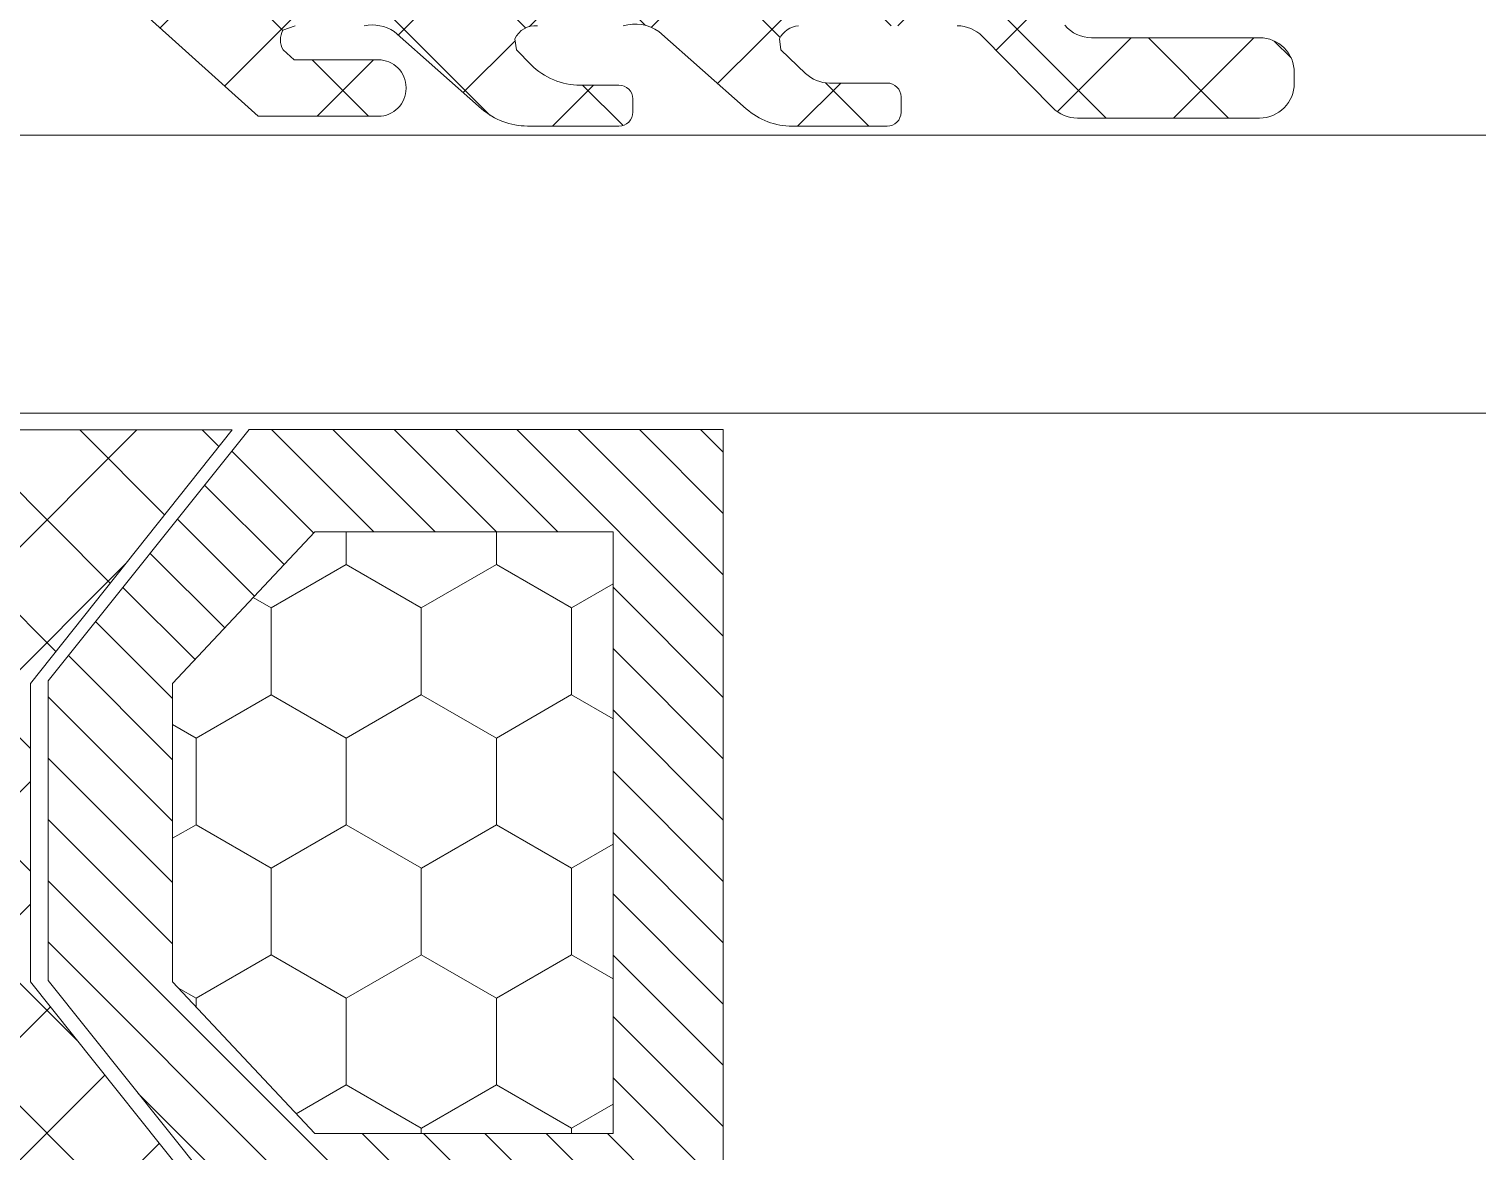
# Model space of a CAD drawing. Header units: millimetres. Extents: x 14753 to 45183, y 5640 to 19518.
# Drawn here: x 41578.04 to 41582.794, y 18261.249 to 18264.932 of the extents above; entities that cross this region are included whole.
import ezdxf

# ---------------------------------------------------------------- set-up
doc = ezdxf.new("R2010")
doc.units = ezdxf.units.MM
doc.linetypes.add('DASHDOT2', pattern=[0.5, 0.25, -0.125, 0, -0.125])
doc.linetypes.add('HIDDEN', pattern=[0.375, 0.25, -0.125])
for name, color, linetype in [('5', 5, 'HIDDEN'), ('CAM', 132, 'Continuous'), ('tarama', 253, 'Continuous')]:
    doc.layers.add(name, color=color, linetype=linetype)
doc.layers.add('pvc', color=253, linetype='Continuous', lineweight=9)

# ---------------------------------------------------------------- blocks, each defined once
blk = doc.blocks.new('A$C1A495F32')
at = {"layer": 'pvc'}
h = blk.add_hatch(dxfattribs=at)
h.set_pattern_fill('ANSI37', color=256, scale=0.025304, angle=450, style=0, double=1)
h.set_pattern_definition([(315, (263.1673274, -45.7916896), (0.00223654726, 0.00223654726), []), (45, (263.1673274, -45.7916896), (-0.00223654726, 0.00223654726), [])])
edge = h.paths.add_edge_path()
edge.add_line((3.974322, 3.77093), (3.975313, 3.767175))
edge.add_line((3.975313, 3.767175), (3.960793, 3.767175))
edge.add_line((3.960793, 3.767175), (3.959998, 3.772401))
edge.add_line((3.959998, 3.772401), (3.963136, 3.772401))
edge.add_line((3.963136, 3.772401), (3.963984, 3.77277))
edge.add_line((3.963984, 3.77277), (3.964302, 3.773621))
edge.add_line((3.964302, 3.773621), (3.963879, 3.774441))
edge.add_line((3.963879, 3.774441), (3.958127, 3.779027))
edge.add_line((3.958127, 3.779027), (3.956243, 3.779716))
edge.add_line((3.956243, 3.779716), (3.954363, 3.779027))
edge.add_line((3.954363, 3.779027), (3.948582, 3.774441))
edge.add_line((3.948582, 3.774441), (3.948185, 3.773621))
edge.add_line((3.948185, 3.773621), (3.948503, 3.77277))
edge.add_line((3.948503, 3.77277), (3.949325, 3.772401))
edge.add_line((3.949325, 3.772401), (3.952395, 3.772401))
edge.add_line((3.952395, 3.772401), (3.95152, 3.767175))
edge.add_line((3.95152, 3.767175), (3.94554, 3.767175))
edge.add_line((3.94554, 3.767175), (3.94554, 3.764632))
edge.add_line((3.94554, 3.764632), (3.949638, 3.760944))
edge.add_line((3.949638, 3.760944), (3.954016, 3.760944))
edge.add_arc((3.954016, 3.761957), 0.001013, 270, 360)
edge.add_line((3.955029, 3.761957), (3.955029, 3.761988))
edge.add_arc((3.954016, 3.761988), 0.001013, 360, 450)
edge.add_line((3.954016, 3.763001), (3.95095, 3.763001))
edge.add_line((3.95095, 3.763001), (3.950542, 3.763366))
edge.add_arc((3.951192, 3.763731), 0.000745, 151.8069, 209.3392, ccw=False)
edge.add_line((3.950535, 3.764083), (3.950986, 3.764242))
edge.add_line((3.950986, 3.764242), (3.953502, 3.764242))
edge.add_arc((3.953795, 3.762822), 0.00145, 56.3734, 101.6668, ccw=False)
edge.add_line((3.954598, 3.764029), (3.957781, 3.761219))
edge.add_arc((3.959457, 3.763118), 0.002533, 228.556, 270)
edge.add_line((3.959457, 3.760585), (3.962795, 3.760585))
edge.add_arc((3.962795, 3.761091), 0.000507, 270, 360)
edge.add_line((3.963301, 3.761091), (3.963301, 3.761573))
edge.add_arc((3.962795, 3.761573), 0.000507, 360, 450)
edge.add_line((3.962795, 3.762079), (3.961383, 3.762079))
edge.add_arc((3.961383, 3.764612), 0.002533, 225, 270, ccw=False)
edge.add_line((3.959592, 3.762821), (3.959051, 3.763366))
edge.add_line((3.959051, 3.763366), (3.958998, 3.763763))
edge.add_arc((3.959742, 3.763431), 0.000815, 84.1845, 155.9976, ccw=False)
edge.add_line((3.959825, 3.764242), (3.962953, 3.764242))
edge.add_arc((3.963381, 3.762785), 0.001518, 55.0174, 106.3831, ccw=False)
edge.add_line((3.964252, 3.764029), (3.967441, 3.761214))
edge.add_arc((3.969117, 3.763112), 0.002533, 228.556, 270)
edge.add_line((3.969117, 3.76058), (3.972578, 3.76058))
edge.add_arc((3.972578, 3.761086), 0.000507, 270, 360)
edge.add_line((3.973084, 3.761086), (3.973084, 3.761648))
edge.add_arc((3.972578, 3.761648), 0.000507, 360, 450)
edge.add_line((3.972578, 3.762154), (3.970477, 3.762154))
edge.add_arc((3.970477, 3.763421), 0.001266, 226.1847, 270, ccw=False)
edge.add_line((3.9696, 3.762507), (3.968705, 3.763366))
edge.add_line((3.968705, 3.763366), (3.968651, 3.763763))
edge.add_arc((3.969415, 3.763399), 0.000846, 94.8278, 154.5151, ccw=False)
edge.add_line((3.969344, 3.764242), (3.975133, 3.764242))
edge.add_arc((3.975133, 3.76295), 0.001292, 44.5991, 90, ccw=False)
edge.add_line((3.976053, 3.763857), (3.978619, 3.761255))
edge.add_arc((3.979521, 3.762145), 0.001266, 224.5991, 270)
edge.add_line((3.979521, 3.760878), (3.986165, 3.760878))
edge.add_arc((3.986165, 3.762145), 0.001266, 270, 360)
edge.add_line((3.987432, 3.762145), (3.987432, 3.762539))
edge.add_arc((3.986165, 3.762539), 0.001266, 360, 450)
edge.add_line((3.986165, 3.763805), (3.980036, 3.763805))
edge.add_arc((3.980036, 3.765072), 0.001266, 219.8689, 270, ccw=False)
edge.add_arc((3.993422, 3.77755), 0.019565, 199.0748, 222.7892, ccw=False)
edge.add_arc((3.974692, 3.771074), 0.000253, 379.0748, 469.7416)
edge.add_line((3.974607, 3.771312), (3.974471, 3.771263))
edge.add_arc((3.974557, 3.771025), 0.000253, 109.7416, 202.1554)
h.paths.add_polyline_path([(3.956243, 3.767973), (3.957993, 3.768742), (3.958737, 3.770492), (3.958737, 3.7746), (3.957993, 3.776378), (3.956243, 3.777093), (3.954468, 3.776378), (3.953753, 3.7746), (3.953753, 3.770492), (3.954468, 3.768742)], flags=16)
h = blk.add_hatch(dxfattribs=at)
h.set_pattern_fill('ANSI37', color=256, scale=0.025304, angle=450, style=0, double=1)
h.set_pattern_definition([(315, (263.1677164, -45.7916896), (0.00223654726, 0.00223654726), []), (45, (263.1677164, -45.7916896), (-0.00223654726, 0.00223654726), [])])
h.paths.add_polyline_path([(3.948465, 3.720423), (3.941323, 3.729374), (3.941323, 3.740255), (3.948687, 3.749503), (3.934972, 3.749503), (3.934972, 3.720423)])
h = blk.add_hatch(dxfattribs=at)
h.set_pattern_fill('ANSI31', color=256, scale=0.012652, angle=450, style=0, double=1)
h.set_pattern_definition([(315, (263.1677164, -45.5386531), (0.001118273629, 0.001118273629), [])])
h.paths.add_polyline_path([(3.949154, 3.720426), (3.9666, 3.720426), (3.9666, 3.74952), (3.949309, 3.74952), (3.941973, 3.740352), (3.941973, 3.729421)])
h.paths.add_polyline_path([(3.946512, 3.740255), (3.951702, 3.745789), (3.962583, 3.745789), (3.962583, 3.723841), (3.951702, 3.723841), (3.946512, 3.729374)], flags=16)
h = blk.add_hatch(dxfattribs=at)
h.set_pattern_fill('HONEY', color=256, scale=0.025304, angle=450, style=0, double=1)
h.set_pattern_definition([(270, (263.1677164, -45.5386531), (0.002739199772, -0.004744433198), [0.00316295547, -0.00632591093]), (30, (263.1677164, -45.5386531), (0.00273919979, 0.004744433188), [0.00316295547, -0.00632591093]), (330, (263.1677164, -45.5386531), (0.005478399562, -1e-11), [-0.00632591093, 0.00316295547])])
h.paths.add_polyline_path([(3.962583, 3.723841), (3.962583, 3.745789), (3.951702, 3.745789), (3.946512, 3.740255), (3.946512, 3.729374), (3.951702, 3.723841)])
at = {"layer": 'CAM', "lineweight": 5}
blk.add_lwpolyline([(3.934972, 3.760247), (5.154376, 3.760247), (5.154376, 3.750116), (3.934972, 3.750116), (3.934972, 3.760247)], close=True, dxfattribs=at)
at = {"layer": 'pvc'}
for points in [[(3.94554, 3.764632), (3.949638, 3.760944), (3.954016, 3.760944, 0.414214), (3.955029, 3.761957), (3.955029, 3.761988, 0.414214), (3.954016, 3.763001), (3.95095, 3.763001), (3.950542, 3.763366, -0.256442), (3.950535, 3.764083), (3.950986, 3.764242)], [(3.953502, 3.764242, -0.200244), (3.954598, 3.764029), (3.957781, 3.761219, 0.182831), (3.959457, 3.760585), (3.962795, 3.760585, 0.414214), (3.963301, 3.761091), (3.963301, 3.761573, 0.414214), (3.962795, 3.762079), (3.961383, 3.762079, -0.198912), (3.959592, 3.762821), (3.959051, 3.763366), (3.958998, 3.763763, -0.324018), (3.959825, 3.764242)], [(3.962953, 3.764242, -0.227955), (3.964252, 3.764029), (3.967441, 3.761214, 0.182831), (3.969117, 3.76058), (3.972578, 3.76058, 0.414214), (3.973084, 3.761086), (3.973084, 3.761648, 0.414214), (3.972578, 3.762154), (3.970477, 3.762154, -0.193544), (3.9696, 3.762507), (3.968705, 3.763366), (3.968651, 3.763763, -0.266487), (3.969344, 3.764242)], [(3.975133, 3.764242, -0.200732), (3.976053, 3.763857), (3.978619, 3.761255, 0.200732), (3.979521, 3.760878), (3.986165, 3.760878, 0.414214), (3.987432, 3.762145), (3.987432, 3.762539, 0.414214), (3.986165, 3.763805), (3.980036, 3.763805, -0.222295), (3.979064, 3.76426, -0.103845)], [(3.94554, 3.764632), (3.949638, 3.760944), (3.954016, 3.760944, 0.414214), (3.955029, 3.761957), (3.955029, 3.761988, 0.414214), (3.954016, 3.763001), (3.95095, 3.763001), (3.950542, 3.763366, -0.256442), (3.950535, 3.764083), (3.950986, 3.764242)], [(3.953502, 3.764242, -0.200244), (3.954598, 3.764029), (3.957781, 3.761219, 0.182831), (3.959457, 3.760585), (3.962795, 3.760585, 0.414214), (3.963301, 3.761091), (3.963301, 3.761573, 0.414214), (3.962795, 3.762079), (3.961383, 3.762079, -0.198912), (3.959592, 3.762821), (3.959051, 3.763366), (3.958998, 3.763763, -0.324018), (3.959825, 3.764242)], [(3.962953, 3.764242, -0.227955), (3.964252, 3.764029), (3.967441, 3.761214, 0.182831), (3.969117, 3.76058), (3.972578, 3.76058, 0.414214), (3.973084, 3.761086), (3.973084, 3.761648, 0.414214), (3.972578, 3.762154), (3.970477, 3.762154, -0.193544), (3.9696, 3.762507), (3.968705, 3.763366), (3.968651, 3.763763, -0.266487), (3.969344, 3.764242)], [(3.975133, 3.764242, -0.200732), (3.976053, 3.763857), (3.978619, 3.761255, 0.200732), (3.979521, 3.760878), (3.986165, 3.760878, 0.414214), (3.987432, 3.762145), (3.987432, 3.762539, 0.414214), (3.986165, 3.763805), (3.980036, 3.763805, -0.222295), (3.979064, 3.76426, -0.103845)], [(3.94554, 3.764632), (3.949638, 3.760944), (3.954016, 3.760944, 0.414214), (3.955029, 3.761957), (3.955029, 3.761988, 0.414214), (3.954016, 3.763001), (3.95095, 3.763001), (3.950542, 3.763366, -0.256442), (3.950535, 3.764083), (3.950986, 3.764242)], [(3.953502, 3.764242, -0.200244), (3.954598, 3.764029), (3.957781, 3.761219, 0.182831), (3.959457, 3.760585), (3.962795, 3.760585, 0.414214), (3.963301, 3.761091), (3.963301, 3.761573, 0.414214), (3.962795, 3.762079), (3.961383, 3.762079, -0.198912), (3.959592, 3.762821), (3.959051, 3.763366), (3.958998, 3.763763, -0.324018), (3.959825, 3.764242)], [(3.962953, 3.764242, -0.227955), (3.964252, 3.764029), (3.967441, 3.761214, 0.182831), (3.969117, 3.76058), (3.972578, 3.76058, 0.414214), (3.973084, 3.761086), (3.973084, 3.761648, 0.414214), (3.972578, 3.762154), (3.970477, 3.762154, -0.193544), (3.9696, 3.762507), (3.968705, 3.763366), (3.968651, 3.763763, -0.266487), (3.969344, 3.764242)], [(3.975133, 3.764242, -0.200732), (3.976053, 3.763857), (3.978619, 3.761255, 0.200732), (3.979521, 3.760878), (3.986165, 3.760878, 0.414214), (3.987432, 3.762145), (3.987432, 3.762539, 0.414214), (3.986165, 3.763805), (3.980036, 3.763805, -0.222295), (3.979064, 3.76426, -0.103845)], [(3.94554, 3.764632), (3.949638, 3.760944), (3.954016, 3.760944, 0.414214), (3.955029, 3.761957), (3.955029, 3.761988, 0.414214), (3.954016, 3.763001), (3.95095, 3.763001), (3.950542, 3.763366, -0.256442), (3.950535, 3.764083), (3.950986, 3.764242)], [(3.953502, 3.764242, -0.200244), (3.954598, 3.764029), (3.957781, 3.761219, 0.182831), (3.959457, 3.760585), (3.962795, 3.760585, 0.414214), (3.963301, 3.761091), (3.963301, 3.761573, 0.414214), (3.962795, 3.762079), (3.961383, 3.762079, -0.198912), (3.959592, 3.762821), (3.959051, 3.763366), (3.958998, 3.763763, -0.324018), (3.959825, 3.764242)], [(3.962953, 3.764242, -0.227955), (3.964252, 3.764029), (3.967441, 3.761214, 0.182831), (3.969117, 3.76058), (3.972578, 3.76058, 0.414214), (3.973084, 3.761086), (3.973084, 3.761648, 0.414214), (3.972578, 3.762154), (3.970477, 3.762154, -0.193544), (3.9696, 3.762507), (3.968705, 3.763366), (3.968651, 3.763763, -0.266487), (3.969344, 3.764242)], [(3.975133, 3.764242, -0.200732), (3.976053, 3.763857), (3.978619, 3.761255, 0.200732), (3.979521, 3.760878), (3.986165, 3.760878, 0.414214), (3.987432, 3.762145), (3.987432, 3.762539, 0.414214), (3.986165, 3.763805), (3.980036, 3.763805, -0.222295), (3.979064, 3.76426, -0.103845)], [(3.94554, 3.764632), (3.949638, 3.760944), (3.954016, 3.760944, 0.414214), (3.955029, 3.761957), (3.955029, 3.761988, 0.414214), (3.954016, 3.763001), (3.95095, 3.763001), (3.950542, 3.763366, -0.256442), (3.950535, 3.764083), (3.950986, 3.764242)], [(3.953502, 3.764242, -0.200244), (3.954598, 3.764029), (3.957781, 3.761219, 0.182831), (3.959457, 3.760585), (3.962795, 3.760585, 0.414214), (3.963301, 3.761091), (3.963301, 3.761573, 0.414214), (3.962795, 3.762079), (3.961383, 3.762079, -0.198912), (3.959592, 3.762821), (3.959051, 3.763366), (3.958998, 3.763763, -0.324018), (3.959825, 3.764242)], [(3.962953, 3.764242, -0.227955), (3.964252, 3.764029), (3.967441, 3.761214, 0.182831), (3.969117, 3.76058), (3.972578, 3.76058, 0.414214), (3.973084, 3.761086), (3.973084, 3.761648, 0.414214), (3.972578, 3.762154), (3.970477, 3.762154, -0.193544), (3.9696, 3.762507), (3.968705, 3.763366), (3.968651, 3.763763, -0.266487), (3.969344, 3.764242)], [(3.975133, 3.764242, -0.200732), (3.976053, 3.763857), (3.978619, 3.761255, 0.200732), (3.979521, 3.760878), (3.986165, 3.760878, 0.414214), (3.987432, 3.762145), (3.987432, 3.762539, 0.414214), (3.986165, 3.763805), (3.980036, 3.763805, -0.222295), (3.979064, 3.76426, -0.103845)], [(3.94554, 3.764632), (3.949638, 3.760944), (3.954016, 3.760944, 0.414214), (3.955029, 3.761957), (3.955029, 3.761988, 0.414214), (3.954016, 3.763001), (3.95095, 3.763001), (3.950542, 3.763366, -0.256442), (3.950535, 3.764083), (3.950986, 3.764242)], [(3.953502, 3.764242, -0.200244), (3.954598, 3.764029), (3.957781, 3.761219, 0.182831), (3.959457, 3.760585), (3.962795, 3.760585, 0.414214), (3.963301, 3.761091), (3.963301, 3.761573, 0.414214), (3.962795, 3.762079), (3.961383, 3.762079, -0.198912), (3.959592, 3.762821), (3.959051, 3.763366), (3.958998, 3.763763, -0.324018), (3.959825, 3.764242)], [(3.962953, 3.764242, -0.227955), (3.964252, 3.764029), (3.967441, 3.761214, 0.182831), (3.969117, 3.76058), (3.972578, 3.76058, 0.414214), (3.973084, 3.761086), (3.973084, 3.761648, 0.414214), (3.972578, 3.762154), (3.970477, 3.762154, -0.193544), (3.9696, 3.762507), (3.968705, 3.763366), (3.968651, 3.763763, -0.266487), (3.969344, 3.764242)], [(3.975133, 3.764242, -0.200732), (3.976053, 3.763857), (3.978619, 3.761255, 0.200732), (3.979521, 3.760878), (3.986165, 3.760878, 0.414214), (3.987432, 3.762145), (3.987432, 3.762539, 0.414214), (3.986165, 3.763805), (3.980036, 3.763805, -0.222295), (3.979064, 3.76426, -0.103845)], [(3.94554, 3.764632), (3.949638, 3.760944), (3.954016, 3.760944, 0.414214), (3.955029, 3.761957), (3.955029, 3.761988, 0.414214), (3.954016, 3.763001), (3.95095, 3.763001), (3.950542, 3.763366, -0.256442), (3.950535, 3.764083), (3.950986, 3.764242)], [(3.953502, 3.764242, -0.200244), (3.954598, 3.764029), (3.957781, 3.761219, 0.182831), (3.959457, 3.760585), (3.962795, 3.760585, 0.414214), (3.963301, 3.761091), (3.963301, 3.761573, 0.414214), (3.962795, 3.762079), (3.961383, 3.762079, -0.198912), (3.959592, 3.762821), (3.959051, 3.763366), (3.958998, 3.763763, -0.324018), (3.959825, 3.764242)], [(3.962953, 3.764242, -0.227955), (3.964252, 3.764029), (3.967441, 3.761214, 0.182831), (3.969117, 3.76058), (3.972578, 3.76058, 0.414214), (3.973084, 3.761086), (3.973084, 3.761648, 0.414214), (3.972578, 3.762154), (3.970477, 3.762154, -0.193544), (3.9696, 3.762507), (3.968705, 3.763366), (3.968651, 3.763763, -0.266487), (3.969344, 3.764242)], [(3.975133, 3.764242, -0.200732), (3.976053, 3.763857), (3.978619, 3.761255, 0.200732), (3.979521, 3.760878), (3.986165, 3.760878, 0.414214), (3.987432, 3.762145), (3.987432, 3.762539, 0.414214), (3.986165, 3.763805), (3.980036, 3.763805, -0.222295), (3.979064, 3.76426, -0.103845)], [(3.94554, 3.764632), (3.949638, 3.760944), (3.954016, 3.760944, 0.414214), (3.955029, 3.761957), (3.955029, 3.761988, 0.414214), (3.954016, 3.763001), (3.95095, 3.763001), (3.950542, 3.763366, -0.256442), (3.950535, 3.764083), (3.950986, 3.764242)], [(3.953502, 3.764242, -0.200244), (3.954598, 3.764029), (3.957781, 3.761219, 0.182831), (3.959457, 3.760585), (3.962795, 3.760585, 0.414214), (3.963301, 3.761091), (3.963301, 3.761573, 0.414214), (3.962795, 3.762079), (3.961383, 3.762079, -0.198912), (3.959592, 3.762821), (3.959051, 3.763366), (3.958998, 3.763763, -0.324018), (3.959825, 3.764242)], [(3.962953, 3.764242, -0.227955), (3.964252, 3.764029), (3.967441, 3.761214, 0.182831), (3.969117, 3.76058), (3.972578, 3.76058, 0.414214), (3.973084, 3.761086), (3.973084, 3.761648, 0.414214), (3.972578, 3.762154), (3.970477, 3.762154, -0.193544), (3.9696, 3.762507), (3.968705, 3.763366), (3.968651, 3.763763, -0.266487), (3.969344, 3.764242)], [(3.975133, 3.764242, -0.200732), (3.976053, 3.763857), (3.978619, 3.761255, 0.200732), (3.979521, 3.760878), (3.986165, 3.760878, 0.414214), (3.987432, 3.762145), (3.987432, 3.762539, 0.414214), (3.986165, 3.763805), (3.980036, 3.763805, -0.222295), (3.979064, 3.76426, -0.103845)]]:
    blk.add_lwpolyline(points, format="xyb", dxfattribs=at)
for points in [[(3.948465, 3.720423), (3.941323, 3.729374), (3.941323, 3.740255), (3.948687, 3.749503), (3.934972, 3.749503), (3.934972, 3.720423)], [(3.948465, 3.720423), (3.941323, 3.729374), (3.941323, 3.740255), (3.948687, 3.749503), (3.934972, 3.749503), (3.934972, 3.720423)], [(3.948465, 3.720423), (3.941323, 3.729374), (3.941323, 3.740255), (3.948687, 3.749503), (3.934972, 3.749503), (3.934972, 3.720423)], [(3.948465, 3.720423), (3.941323, 3.729374), (3.941323, 3.740255), (3.948687, 3.749503), (3.934972, 3.749503), (3.934972, 3.720423)], [(3.948465, 3.720423), (3.941323, 3.729374), (3.941323, 3.740255), (3.948687, 3.749503), (3.934972, 3.749503), (3.934972, 3.720423)], [(3.948465, 3.720423), (3.941323, 3.729374), (3.941323, 3.740255), (3.948687, 3.749503), (3.934972, 3.749503), (3.934972, 3.720423)], [(3.948465, 3.720423), (3.941323, 3.729374), (3.941323, 3.740255), (3.948687, 3.749503), (3.934972, 3.749503), (3.934972, 3.720423)], [(3.948465, 3.720423), (3.941323, 3.729374), (3.941323, 3.740255), (3.948687, 3.749503), (3.934972, 3.749503), (3.934972, 3.720423)], [(3.949154, 3.720426), (3.9666, 3.720426), (3.9666, 3.74952), (3.949309, 3.74952), (3.941973, 3.740352), (3.941973, 3.729421)], [(3.949154, 3.720426), (3.9666, 3.720426), (3.9666, 3.74952), (3.949309, 3.74952), (3.941973, 3.740352), (3.941973, 3.729421)], [(3.949154, 3.720426), (3.9666, 3.720426), (3.9666, 3.74952), (3.949309, 3.74952), (3.941973, 3.740352), (3.941973, 3.729421)], [(3.949154, 3.720426), (3.9666, 3.720426), (3.9666, 3.74952), (3.949309, 3.74952), (3.941973, 3.740352), (3.941973, 3.729421)], [(3.949154, 3.720426), (3.9666, 3.720426), (3.9666, 3.74952), (3.949309, 3.74952), (3.941973, 3.740352), (3.941973, 3.729421)], [(3.949154, 3.720426), (3.9666, 3.720426), (3.9666, 3.74952), (3.949309, 3.74952), (3.941973, 3.740352), (3.941973, 3.729421)], [(3.949154, 3.720426), (3.9666, 3.720426), (3.9666, 3.74952), (3.949309, 3.74952), (3.941973, 3.740352), (3.941973, 3.729421)], [(3.949154, 3.720426), (3.9666, 3.720426), (3.9666, 3.74952), (3.949309, 3.74952), (3.941973, 3.740352), (3.941973, 3.729421)], [(3.946512, 3.740255), (3.951702, 3.745789), (3.962583, 3.745789), (3.962583, 3.723841), (3.951702, 3.723841), (3.946512, 3.729374)], [(3.946512, 3.740255), (3.951702, 3.745789), (3.962583, 3.745789), (3.962583, 3.723841), (3.951702, 3.723841), (3.946512, 3.729374)], [(3.946512, 3.740255), (3.951702, 3.745789), (3.962583, 3.745789), (3.962583, 3.723841), (3.951702, 3.723841), (3.946512, 3.729374)], [(3.946512, 3.740255), (3.951702, 3.745789), (3.962583, 3.745789), (3.962583, 3.723841), (3.951702, 3.723841), (3.946512, 3.729374)], [(3.946512, 3.740255), (3.951702, 3.745789), (3.962583, 3.745789), (3.962583, 3.723841), (3.951702, 3.723841), (3.946512, 3.729374)], [(3.946512, 3.740255), (3.951702, 3.745789), (3.962583, 3.745789), (3.962583, 3.723841), (3.951702, 3.723841), (3.946512, 3.729374)], [(3.946512, 3.740255), (3.951702, 3.745789), (3.962583, 3.745789), (3.962583, 3.723841), (3.951702, 3.723841), (3.946512, 3.729374)], [(3.946512, 3.740255), (3.951702, 3.745789), (3.962583, 3.745789), (3.962583, 3.723841), (3.951702, 3.723841), (3.946512, 3.729374)]]:
    blk.add_lwpolyline(points, close=True, dxfattribs=at)
at = {"layer": 'tarama', "linetype": 'DASHDOT2', "ltscale": 50}
blk.add_circle((3.75, 3.75), 3.75, dxfattribs=at)

msp = doc.modelspace()

# ---------------------------------------------------------------- block references
at = {"layer": '5', "color": 8, "linetype": 'ByBlock', "xscale": 90.00000000014552, "yscale": 90.00000000014552, "zscale": 90.00000000014552}
msp.add_blockref('A$C1A495F32', (41223.3256, 17926.1605, -574.2036), dxfattribs=at)

doc.saveas('drawing.dxf')
